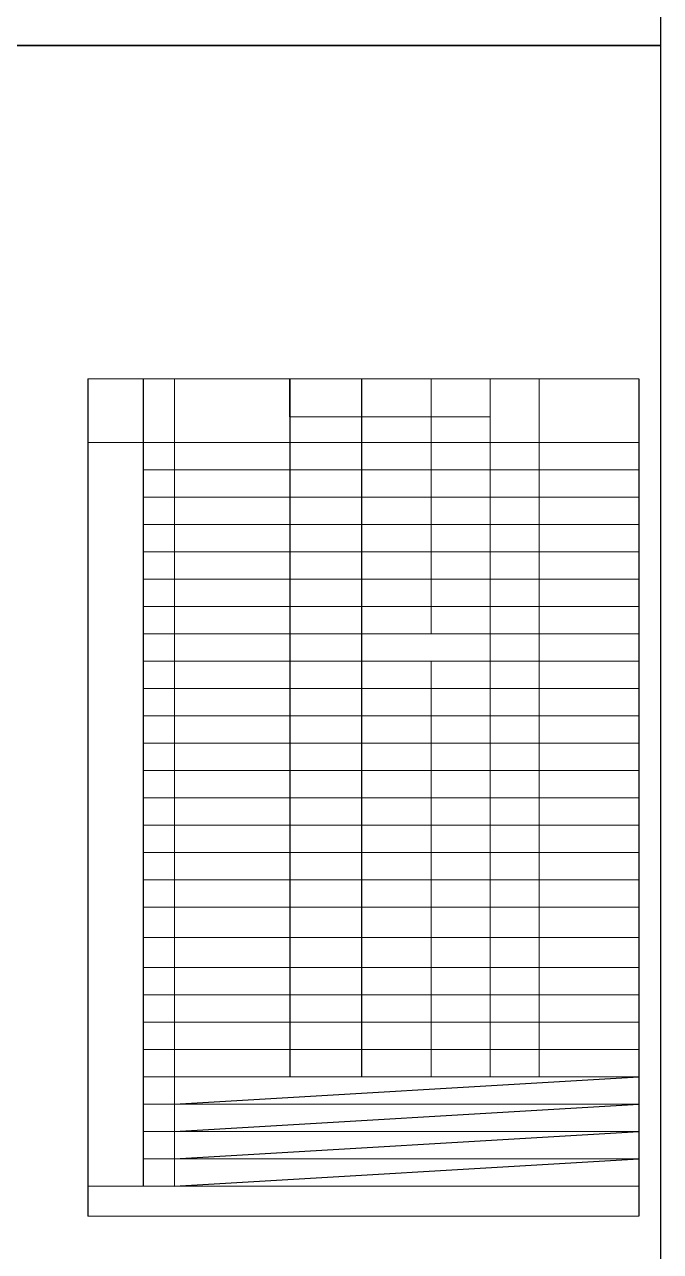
# Model space of a CAD drawing. Extents: x 411778 to 673094, y -11605 to 324395.
# Drawn here: x 467276 to 472618, y 93127 to 103429 of the extents above; entities that cross this region are included whole.
import ezdxf

# ---------------------------------------------------------------- set-up
doc = ezdxf.new("R2010")
doc.units = 0
doc.header["$LTSCALE"] = 1000
doc.header["$MEASUREMENT"] = 0
doc.layers.add('钢架', color=7, linetype='Continuous', lineweight=25)

msp = doc.modelspace()

# ---------------------------------------------------------------- linework, layer by layer
at = {"color": 1}
for p, q in [((467808.5, 100454.7), (467808.5, 93422.5)), ((468274.3, 93675.2), (468274.3, 100454.7))]:
    msp.add_line(p, q, dxfattribs=at)
for p, q in [((469504, 100135.3), (469504, 100454.7)), ((469504, 100454.7), (469504, 94593.3)), ((470107.8, 100454.7), (470107.8, 96477.9)), ((472436.2, 100454.7), (472436.2, 93422.5)), ((470107.8, 96477.9), (470107.8, 94593.3)), ((468534.4, 94363.7), (472436.2, 94593.3)), ((468534.4, 94134.2), (472436.2, 94363.7)), ((468534.4, 93904.7), (472436.2, 94134.2)), ((468534.4, 93675.2), (472436.2, 93904.7))]:
    msp.add_line(p, q)
for points in [[(457768.5, 113753), (472618.5, 113753), (472618.5, 103253), (457768.5, 103253)], [(457768.5, 103253), (472618.5, 103253), (472618.5, 92753), (457768.5, 92753)]]:
    msp.add_lwpolyline(points, close=True)
at = {"layer": '钢架', "lineweight": 13}
for p, q in [((467808.5, 100454.7), (472436.2, 100454.7)), ((468534.4, 100454.7), (468534.4, 93675.2)), ((470691.9, 100454.7), (470691.9, 98314.1)), ((471186.9, 100454.7), (471186.9, 94593.3)), ((471599.5, 100454.7), (471599.5, 94593.3)), ((469504, 100135.3), (471186.9, 100135.3)), ((467808.5, 99920.7), (472436.2, 99920.7)), ((468274.3, 99691.2), (472436.2, 99691.2)), ((468274.3, 99461.7), (472436.2, 99461.7)), ((468274.3, 99232.1), (472436.2, 99232.1)), ((468274.3, 99232.1), (472436.2, 99232.1)), ((468274.3, 99002.6), (472436.2, 99002.6)), ((468274.3, 98773.1), (472436.2, 98773.1)), ((468274.3, 98543.6), (472436.2, 98543.6)), ((468274.3, 98314.1), (472436.2, 98314.1)), ((468274.3, 98084.5), (472436.2, 98084.5)), ((470691.9, 98084.5), (470691.9, 94593.3)), ((468274.3, 97855), (472436.2, 97855)), ((468274.3, 97625.5), (472436.2, 97625.5)), ((468274.3, 97625.5), (472436.2, 97625.5)), ((468274.3, 97625.5), (472436.2, 97625.5)), ((468274.3, 97625.5), (472436.2, 97625.5)), ((468274.3, 97396), (472436.2, 97396)), ((468274.3, 97396), (472436.2, 97396)), ((468274.3, 97166.4), (472436.2, 97166.4)), ((468274.3, 97166.4), (472436.2, 97166.4)), ((468274.3, 97166.4), (472436.2, 97166.4)), ((468274.3, 96936.9), (472436.2, 96936.9)), ((468274.3, 96936.9), (472436.2, 96936.9)), ((468274.3, 96707.4), (472436.2, 96707.4)), ((468274.3, 96707.4), (472436.2, 96707.4)), ((468274.3, 96707.4), (472436.2, 96707.4)), ((468274.3, 96707.4), (472436.2, 96707.4)), ((468274.3, 96477.9), (472436.2, 96477.9)), ((468274.3, 96477.9), (472436.2, 96477.9)), ((468274.3, 96477.9), (472436.2, 96477.9)), ((468274.3, 96477.9), (472436.2, 96477.9)), ((468274.3, 96248.4), (472436.2, 96248.4)), ((468274.3, 96248.4), (472436.2, 96248.4)), ((468274.3, 96248.4), (472436.2, 96248.4)), ((468274.3, 96248.4), (472436.2, 96248.4)), ((468274.3, 96016.7), (472436.2, 96016.7)), ((468274.3, 95764), (472436.2, 95764)), ((468274.3, 95764), (472436.2, 95764)), ((468274.3, 95764), (472436.2, 95764)), ((468274.3, 95764), (472436.2, 95764)), ((468274.3, 95764), (472436.2, 95764)), ((468274.3, 95511.3), (472436.2, 95511.3)), ((468274.3, 95281.8), (472436.2, 95281.8)), ((468274.3, 95052.3), (472436.2, 95052.3)), ((468274.3, 94822.8), (472436.2, 94822.8)), ((468274.3, 94593.3), (472436.2, 94593.3)), ((468274.3, 94363.7), (472436.2, 94363.7)), ((468274.3, 94134.2), (472436.2, 94134.2)), ((468274.3, 93904.7), (472436.2, 93904.7)), ((467808.5, 93675.2), (472436.2, 93675.2)), ((468274.3, 93675.2), (472436.2, 93675.2)), ((467808.5, 93422.5), (472436.2, 93422.5))]:
    msp.add_line(p, q, dxfattribs=at)

doc.saveas('drawing.dxf')
